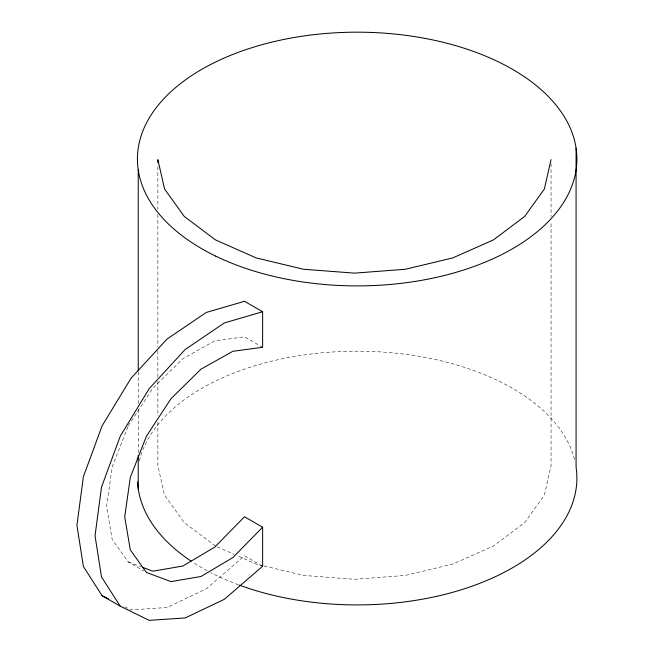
<?xml version="1.0" encoding="UTF-8"?>
<svg xmlns="http://www.w3.org/2000/svg" width="653" height="653" viewBox="0 0 653 653"><rect width="100%" height="100%" fill="white"/><g stroke="black" fill="none" stroke-linecap="round" stroke-linejoin="round"><path stroke-width="0.49" stroke-dasharray="3.27 2.45" d="M127.882 426.825L112.185 466.952L106.602 506.41L112.185 539.419L128.249 561.931L143.774 570.893M128.249 425.895L152.826 388.274L182.889 358.709L214.764 340.825L244.516 336.826L262.628 347.29M263.086 565.735L256.172 564.086L237.659 555.883M264.073 565.971L303.58 575.424L354.465 579.293L405.342 575.424L452.758 564.086L493.472 546.047L524.71 522.539L544.349 495.17L551.05 465.793L551.05 221.677M128.249 561.931L141.481 566.91M217.302 546.871L233.962 554.25M124.682 606.784L131.008 609.894L167.029 607.51L206.275 588.81L244.516 555.801L262.628 566.257M215.457 546.047L184.211 522.539L164.572 495.17L157.871 465.793L157.871 421.038M551.05 163.699L551.05 216.592M157.871 166.752L157.871 209.474M157.871 214.559L157.871 346.784M157.871 350.857L157.871 377.303M157.871 381.368L157.871 415.953M138.24 371.745L138.24 403.342M138.24 409.455L138.24 453.28M238.386 584.786A219.734 126.862 0 0 1 210.919 572.738M207.148 570.755A219.734 126.862 0 0 1 192.823 562.266M139.464 460.806A219.734 126.862 0 0 1 356.799 351.192A219.734 126.862 0 0 1 574.754 460.398"/><path stroke-width="0.98" d="M551.05 159.634L544.349 189.011L524.71 216.38L493.472 239.888L452.758 257.927L405.342 269.265L354.465 273.134L303.58 269.265L256.172 257.927L215.457 239.888L184.211 216.38L164.572 189.011L157.871 159.634L157.871 162.687M262.628 527.2L232.876 557.564L201.002 576.485L170.939 581.635L146.362 572.387L130.298 549.883L124.715 516.874L130.298 477.416L146.362 436.351L170.939 398.73L201.002 369.165L232.876 351.281L262.628 347.29L262.628 311.759L244.516 301.302L206.275 312.452L167.029 339.07L131.008 378.283L102.088 425.87L83.388 476.706L76.923 525.314L83.388 566.453L102.088 595.699L120.201 606.155L149.121 620.35L185.142 617.967L224.387 599.266L262.628 566.257L262.628 527.2L244.516 516.743L214.764 547.108L182.889 566.029L152.826 571.179L142.427 567.269M262.628 311.759L224.387 322.909L185.142 349.526L149.121 388.739L120.201 436.326L101.501 487.162L95.036 535.77L101.501 576.909L120.201 606.155M102.088 595.699L108.414 598.801M576.077 148.141L576.077 467.148A219.734 126.862 0 0 1 471.164 586.508A219.734 126.862 0 0 1 239.349 585.137M138.24 169.943L138.24 370.724M138.24 455.321L138.24 488.958M191.125 561.147A219.734 126.862 0 0 1 137.53 481.955M215.71 256.123A219.734 126.862 0 0 0 573.505 181.224A219.734 126.862 0 0 0 282.259 39.776A219.734 126.862 0 0 0 215.71 256.123"/></g></svg>
